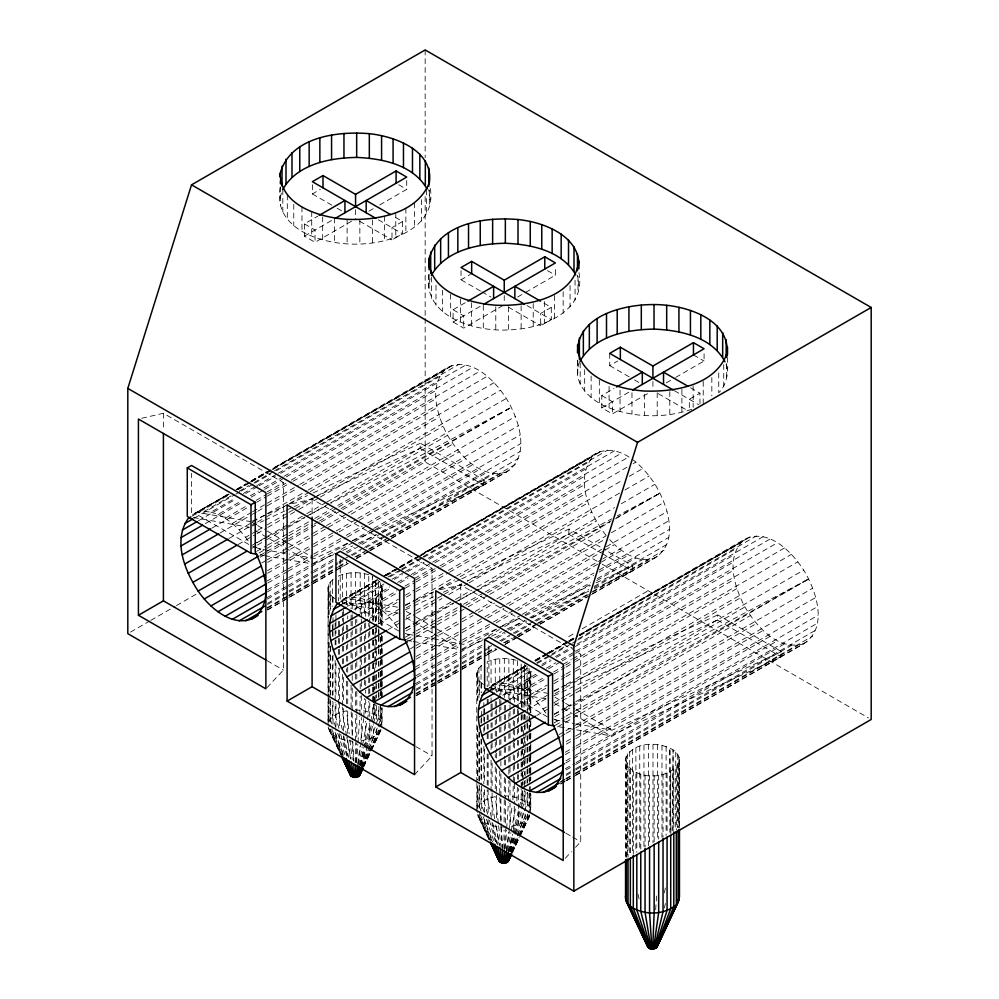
<?xml version="1.0" encoding="UTF-8"?>
<svg xmlns="http://www.w3.org/2000/svg" width="999" height="999" viewBox="0 0 999 999"><rect width="100%" height="100%" fill="white"/><g stroke="black" fill="none" stroke-linecap="round" stroke-linejoin="round"><path stroke-width="0.75" stroke-dasharray="5 3.75" d="M355.244 762.674L355.394 742.544M355.407 740.996L355.607 714.66M503.921 848.513L504.058 829.919M504.12 822.177L504.295 798.95M372.165 722.04L374.188 714.585L374.313 703.733M374.325 702.185L374.4 695.991M374.475 689.797L374.5 686.688M374.575 680.494L374.65 674.3M374.662 672.739L374.775 663.448M374.787 661.9L374.912 651.048M374.925 649.5L375.05 638.648M375.075 637.1L375.174 627.809M375.249 621.603L375.724 579.77L375.736 621.915M520.841 807.879L522.864 800.424L522.964 791.121M523.039 784.927L523.076 781.83M523.089 780.281L523.201 770.978M523.264 764.784L523.326 760.127M523.339 758.578L523.451 749.287M523.464 747.739L523.588 736.887M523.601 735.339L523.713 726.036M523.776 719.842L523.851 713.648M523.926 707.442L524.413 664.06L524.413 707.754M672.177 830.469L673.089 749.899C658.865 741.308 632.23 741.108 625.449 758.965L625.549 858.366M355.969 762.299L356.73 742.707M504.582 849.649L505.407 828.546M356.593 762.749L357.867 744.243M357.979 742.694L359.777 716.47M359.89 714.922L360.202 696.253M505.269 848.588L506.543 830.082M506.655 828.533L508.454 802.309M508.566 800.761L508.878 780.531M655.644 909.739L656.818 892.769M391.695 538.261L506.331 472.077C531.431 455.856 518.981 419.105 506.331 398.439C494.38 379.995 471.466 356.456 447.589 367.407L272.814 468.394M591.62 594.505L655.007 557.917C680.107 541.695 667.657 504.945 655.007 484.278C643.056 465.834 620.142 442.295 596.266 453.246L421.491 554.233M575.774 775.336L803.683 643.756C828.783 627.522 816.333 590.784 803.683 570.117C791.732 551.673 768.818 528.134 744.942 539.085L579.582 634.627M314.335 497.29L419.992 448.339L420.404 443.219L484.128 480.007L483.716 485.127L382.28 532.117M619.542 493.106L467.157 581.093L568.668 534.178L569.08 529.058L602.272 548.214M594.355 588.586L632.392 570.966L632.804 565.846L603.596 548.988M553.933 695.729L717.344 620.017L717.757 614.897L781.48 651.685L781.068 656.805L610.614 735.776L555.943 726.261M381.805 624.924L382.105 587.949L380.369 582.767L378.384 580.382M280.132 187.288C272.24 231.231 326.286 245.567 359.852 244.043C391.221 243.294 437.537 227.372 430.144 187.6M530.481 712.324L530.781 673.788L529.045 668.606L529.045 715.421M428.808 274.663C422.502 317.095 475.337 331.955 508.528 329.882C540.671 329.27 587.062 312.425 578.821 271.903M679.158 827.809L679.158 762.262C680.419 757.267 677.085 752.559 673.089 749.899L673.089 831.056M718.743 372.864L718.743 392.794C728.146 383.566 728.134 369.955 727.497 357.742M357.717 764.497L360.077 746.166M360.864 740.047L363.636 718.656M363.823 717.132L364.623 698.538M506.393 850.336L508.753 832.005M508.953 830.469L512.112 806.018M512.899 799.912L513.299 784.365M358.092 763.623L361.326 740.808L361.326 717.394M506.555 850.973L509.353 831.205M506.331 472.077C480.769 479.483 459.278 455.044 447.589 435.289C436.975 415.497 427.26 384.278 447.589 367.407M606.056 535.389C589.148 513.923 572.315 475.324 596.266 453.246M803.683 643.756C778.121 651.161 756.63 626.723 744.942 606.967C734.327 587.175 724.612 555.956 744.942 539.085M358.866 764.809L362.25 746.765M362.537 745.254L367.058 721.191M367.345 719.68L368.756 712.162L368.756 701.236M507.542 850.649L510.926 832.604M511.213 831.093L515.734 807.03M516.87 801.011L517.432 787.075M664.41 892.856L665.546 886.85M359.715 765.259L365.684 739.972L365.684 721.253M508.391 851.098L512.25 834.739M513.661 828.783L514.36 805.519M359.94 765.047L363.998 748.426M364.373 746.927L370.279 722.752M370.654 721.241L372.502 713.686L372.502 704.32M508.254 852.397L512.674 834.265M513.049 832.754L518.956 808.591M519.33 807.08L521.178 799.525L521.178 788.598M664.31 908.016L665.421 903.496M280.132 198.014L282.018 190.747M328.097 696.54L328.097 587.287L330.207 582.155L334.228 578.421M428.808 283.853L430.694 276.586M328.771 698.601L328.097 724.625L328.097 698.101M476.773 782.367L476.773 673.126L478.883 667.994L483.841 663.561M691.733 409.315C665.147 418.369 635.314 417.907 609.065 407.854C591.221 401.336 571.103 383.241 579.37 362.425M476.773 810.464L477.447 786.001M360.414 765.296L364.872 748.888M365.272 747.402L371.753 723.538M509.09 851.136L513.548 834.727M513.948 833.241L520.429 809.377M360.851 765.571L365.671 749.387M366.109 747.926L373.114 724.387M373.551 722.914L375.736 715.559L375.736 704.632M509.527 851.41L514.348 835.226M514.785 833.753L521.79 810.226M522.227 808.753L524.413 801.398L524.413 790.471M360.876 766.658L369.73 738.736L369.73 723.126M510.014 851.023L518.406 824.575L518.406 788.673M361.151 767.444L367.232 749.899M367.744 748.438L375.849 725.037M376.361 723.576L378.384 717.719L378.384 706.793M510.327 851.822L515.909 835.738M516.421 834.277L524.025 812.337M524.525 810.876L527.06 803.558L527.06 792.632M362.025 766.782L373.364 737.112L373.364 724.625M511.238 851.198L522.04 822.951L522.04 810.464M362.287 766.47L368.506 750.536M369.068 749.088L377.535 727.359M378.109 725.911L380.369 720.104L380.369 706.068M510.964 852.309L526.211 813.186M340.784 601.473C354.32 605.918 374.925 605.207 381.805 590.584M489.46 687.312C502.997 691.758 523.601 691.046 530.481 676.423M520.142 836.038L530.481 813.773L530.481 793.481M625.449 758.965C630.082 781.031 669.829 781.131 679.158 762.262M362.724 767.007L379.17 728.383M379.782 726.947L381.618 722.652L381.618 708.616M512.012 851.41L518.106 837.112M518.718 835.676L527.847 814.222M528.459 812.786L530.294 808.491L530.294 792.894M363.049 766.395L376.461 735.164L376.461 727.359M511.725 852.234L518.431 836.613M519.043 835.201L525.137 821.003L525.137 811.638M363.586 766.158L369.98 752.06M370.617 750.661L380.819 728.109M512.262 851.997L519.293 836.5M519.93 835.089L529.495 813.948M363.673 766.233L370.042 752.359M370.666 750.973L381.805 727.934L381.805 707.642M511.713 853.458L519.343 836.812M519.98 835.426L529.42 816.345M363.611 766.757L370.754 751.498M371.403 750.112L381.156 729.32M512.287 852.597L519.43 837.337M520.092 835.951L529.832 815.159M363.511 767.082L370.804 751.61M371.466 750.199L380.744 730.506L380.744 727.384M512.187 852.921L519.48 837.449M328.771 722.015C332.018 715.234 339.685 712.25 346.603 710.801L349.225 733.79M477.447 807.841C480.694 801.073 488.361 798.089 495.279 796.64L498.439 824.225M266.895 687.724L283.366 670.079L283.366 482.529L163.411 413.274L141.371 418.369M414.548 774.675L432.043 755.918L432.043 568.369L312.088 499.113L290.047 504.208M565.272 858.303L571.453 851.685M575.561 847.277L580.719 841.757L580.719 654.208L572.627 649.537M312.362 184.753L312.362 193.943L320.329 189.348M351.511 221.229L315.035 242.282L304.42 236.151L304.42 223.888L317.919 216.096M304.42 236.151L332.792 219.78M368.893 211.201L374.288 208.079M379.695 204.957L406.718 189.36L406.718 180.157M402.597 221.516L391.983 227.647L391.983 239.91L402.597 233.778L402.597 221.516L393.156 216.071M461.038 270.592L461.038 279.782L470.329 274.413M502.897 305.507L463.711 328.122L453.096 321.99L453.096 309.727L466.595 301.935M453.096 321.99L481.468 305.619M517.569 297.028L524.325 293.132M525.674 292.357L555.394 275.187L555.394 265.996M551.273 307.355L540.659 313.486L540.659 325.749L551.273 319.618L551.273 307.355L541.833 301.91M227.098 494.805L191.533 515.372L191.533 473.264M236.513 489.36L245.929 483.928M251.298 480.819L267.432 471.503M229.146 494.28L194.967 513.349L250.487 545.404M237.238 489.61L249.375 482.604M250.724 481.818L270.954 470.142M272.302 469.368L452.997 365.035L271.878 469.155M192.233 516.083L229.995 494.28M238.087 489.61L250.225 482.604M251.573 481.83L271.803 470.142M273.152 469.368L443.069 371.266L271.728 469.393M227.273 494.792L196.179 512.662L204.258 511.363L231.231 495.791M239.323 491.121L248.763 485.676M254.158 482.554L273.039 471.653M274.388 470.879L459.14 364.21M194.118 518.206L234.578 494.842M235.926 494.068L239.972 491.733M241.321 490.959L253.459 483.941M254.807 483.166L270.991 473.826M276.373 470.716L439.548 376.498M204.258 511.363L210.951 512.125L235.227 498.114M243.319 493.444L255.444 486.426M256.793 485.651L277.023 473.976M278.371 473.189L465.821 364.972M198.464 520.766L236.226 498.963M245.654 493.518L257.792 486.513M259.141 485.739L275.324 476.386M280.719 473.276L437.15 382.967M210.951 512.125L217.994 514.435L240.921 501.198M250.362 495.754L258.454 491.083M263.836 487.962L282.717 477.06M284.066 476.286L472.864 367.282M205.332 523.601L243.094 501.798M251.186 497.127L263.324 490.122M264.673 489.335L284.902 477.659M286.251 476.885L435.939 390.459M267.208 491.858L283.366 482.529M217.994 514.435L225.187 518.244L246.765 505.781M256.206 500.337L265.647 494.88M266.995 494.105L285.876 483.204M291.271 480.094L480.069 371.091M212.075 528.021L248.489 507.005M256.581 502.335L266.021 496.878M267.37 496.103L291.646 482.08M292.994 481.306L435.939 398.776M225.187 518.244L232.342 523.426L251.211 512.524M252.56 511.738L266.046 503.958M267.395 503.184L298.414 485.277M299.762 484.49L487.212 376.273M220.042 533.029L251.049 515.122M252.397 514.348L256.443 512.012M257.792 511.226L265.884 506.555M267.233 505.781L296.903 488.648M302.297 485.539L437.15 407.679M232.342 523.426L239.223 529.832L251.361 522.827M252.71 522.052L266.196 514.26M267.545 513.486L306.656 490.909M308.004 490.134L494.093 382.692M229.183 538.374L250.761 525.911M252.11 525.137L256.156 522.802M257.505 522.015L265.597 517.345M266.945 516.57L284.465 506.443M289.86 503.334L308.741 492.432M310.09 491.658L439.548 416.908M239.223 529.832L245.654 537.3L251.049 534.178M252.397 533.404L256.443 531.068M257.792 530.294L265.884 525.611M267.233 524.837L287.462 513.161M288.811 512.387L294.205 509.265M295.554 508.491L315.784 496.815M317.133 496.028L500.536 390.147M238.087 544.542L255.619 534.428M256.968 533.641L266.408 528.196M267.757 527.422L297.427 510.289M298.776 509.515L319.006 497.827M320.354 497.052L443.069 426.198M252.797 544.805L266.283 537.025M267.632 536.251L305.394 514.448M306.743 513.661L325.624 502.772M326.973 501.985L506.331 398.439M252.06 548.176L256.106 545.841M257.455 545.067L265.534 540.397M266.883 539.622L287.113 527.934M288.461 527.16L304.645 517.819M310.04 514.71L328.921 503.808M330.269 503.021L447.589 435.289M256.581 551.386L265.996 546.016M259.128 552.909L265.871 549.025M267.22 548.239L287.45 536.563M288.798 535.789L309.028 524.113M317.12 519.443L337.35 507.754M338.698 506.98L511.313 407.317L331.193 503.159M260.165 555.244L265.559 552.135M266.908 551.348L287.125 539.672M288.474 538.898L312.749 524.875M314.098 524.1L318.144 521.765M319.493 520.991L335.676 511.65M341.071 508.528L452.997 443.906M130.507 632.092L149.438 621.166M150.787 620.379L175.112 606.343M176.473 605.556L196.741 593.856M260.264 557.18L265.672 554.058M267.02 553.271L287.3 541.57M288.649 540.796L319.742 522.839M321.091 522.065L341.358 510.352M342.719 509.577L425.162 461.975L600.874 563.424M261.825 562.912L265.871 560.576M267.22 559.802L287.437 548.126M288.786 547.34L311.713 534.103M313.062 533.329L325.199 526.323M326.548 525.549L346.778 513.861M348.127 513.086L515.347 416.546M267.645 562.375L312.15 536.675M313.499 535.901L326.985 528.109M328.334 527.335L345.854 517.207M351.248 514.098L459.14 451.81M609.715 353.359L609.715 365.622L617.682 361.026M267.482 570.654L287.712 558.978M289.061 558.191L311.988 544.954M313.336 544.18L334.915 531.73M336.263 530.944L356.493 519.268M357.842 518.493L518.319 425.836M267.582 573.226L312.088 547.527M313.436 546.753L337.712 532.742M339.061 531.955L357.942 521.066M359.29 520.279L465.821 458.778M266.608 581.306L286.825 569.63M288.174 568.856L312.45 554.832M313.798 554.058L340.771 538.486M346.166 535.377L362.35 526.036M367.744 522.914L520.129 434.94M267.882 582.941L286.763 572.04M288.112 571.253L312.387 557.242M313.736 556.468L346.104 537.774M347.452 537L367.682 525.324M369.031 524.537L472.864 464.597M647.514 393.681L612.387 413.961L601.773 407.829L601.773 395.567L613.923 388.549M267.22 589.947L287.437 578.271M288.786 577.497L311.713 564.26M313.062 563.486L350.824 541.683M352.172 540.896L372.402 529.22M373.751 528.446L520.741 443.581M266.995 592.12L287.225 580.444M288.574 579.657L334.415 553.184M341.159 549.3L353.296 542.295M354.645 541.508L373.526 530.606M374.875 529.832L480.069 469.105M266.608 597.889L286.825 586.213M288.174 585.426L312.45 571.416M313.798 570.641L334.028 558.965M346.166 551.947L354.258 547.277M359.652 544.168L375.836 534.827M381.231 531.705L520.129 451.523M267.395 599.075L287.625 587.4M288.973 586.625L311.9 573.389M313.249 572.602L334.827 560.152M346.965 553.146L380.681 533.678M382.03 532.904L487.212 472.177M601.773 407.829L630.144 391.446M267.482 603.334L287.712 591.658M289.061 590.871L311.988 577.647M313.336 576.86L337.612 562.849M338.961 562.075L344.355 558.953M345.704 558.179L349.75 555.844M351.099 555.057L363.236 548.051M364.585 547.277L384.802 535.601M386.151 534.815L518.319 458.516M267.545 604.507L287.774 592.832M289.123 592.057L312.05 578.821M313.399 578.046L337.674 564.023M339.023 563.249L343.069 560.914M352.497 555.469L360.589 550.786M365.984 547.677L384.865 536.775M386.213 536.001L494.093 473.713M267.22 607.642L287.437 595.966M288.786 595.192L311.713 581.955M313.062 581.168L337.337 567.157M338.686 566.383L346.778 561.713M354.87 557.042L367.008 550.024M368.356 549.25L388.586 537.574M389.935 536.8L515.347 464.385M267.233 608.379L287.462 596.69M288.811 595.916L311.738 582.679M313.087 581.905L337.362 567.894M338.711 567.107L346.803 562.437M356.243 556.992L364.335 552.322M369.73 549.2L385.901 539.86M391.296 536.75L500.536 473.688M267.22 609.877L287.45 598.189M288.798 597.414L311.725 584.178M313.074 583.404L337.35 569.393M338.698 568.606L348.139 563.161M356.231 558.491L368.369 551.485M369.717 550.699L389.947 539.023M391.296 538.249L511.313 468.956M267.632 609.889L312.138 584.19M313.486 583.416L348.551 563.174M356.643 558.503L368.768 551.498M370.117 550.711L390.347 539.035M666.246 382.867L674.35 378.196M675.699 377.41L704.07 361.026L704.07 351.835M699.962 403.921L699.962 393.194L689.335 399.325L689.335 410.052M377.123 579.857L344.855 598.501C367.345 592.894 386.888 611.975 398.476 629.058M385.189 575.199L394.605 569.767M399.975 566.658L416.108 557.33M341.533 600.436L345.542 598.126L399.662 607.554M376.473 580.894L343.644 599.175L400.487 632.005M385.914 575.449L398.052 568.431M399.4 567.657L415.584 558.316M420.979 555.207L601.673 450.874L420.554 554.994M340.909 601.922L377.322 580.894M386.763 575.449L398.901 568.443M400.249 567.669L419.13 556.768M420.479 555.981L591.745 457.105L420.404 555.232M352.934 597.202L379.907 581.63M387.999 576.96L400.137 569.954M401.486 569.18L421.715 557.492M423.064 556.718L607.817 450.049M342.794 604.045L380.557 582.242M389.997 576.785L400.786 570.566M402.135 569.78L422.365 558.104M423.713 557.33L588.224 462.337M359.628 597.964L383.903 583.94M391.995 579.27L404.12 572.265M405.469 571.49L421.653 562.15M428.396 558.254L614.497 450.811M348.489 605.831L384.902 584.802M394.33 579.358L402.422 574.687M407.817 571.565L424.001 562.225M429.395 559.115L585.826 468.806M366.67 600.274L389.598 587.037M397.689 582.367L409.815 575.362M411.163 574.587L431.393 562.899M432.742 562.125L621.54 453.121M354.008 609.427L390.422 588.411M399.862 582.966L407.954 578.284M413.349 575.174L429.533 565.834M434.927 562.712L584.615 476.298M414.548 578.471L432.043 568.369M373.863 604.083L396.79 590.846M404.882 586.176L414.323 580.719M415.671 579.944L438.598 566.708M439.947 565.921L628.746 456.93M360.751 613.861L398.514 592.057M405.257 588.161L414.697 582.717M416.046 581.942L440.322 567.919M441.67 567.145L584.615 484.615M381.019 609.265L398.539 599.138M405.282 595.242L414.722 589.797M416.071 589.023L443.044 573.451M448.439 570.329L627.797 466.783M633.191 463.673L635.888 462.112M370.067 618.094L398.376 601.735M406.468 597.065L414.56 592.395M415.909 591.62L448.276 572.939M449.625 572.152L585.826 493.518M387.899 615.671L398.688 609.44M405.432 605.556L414.872 600.099M416.221 599.325L455.332 576.748M456.68 575.961L622.552 480.207M629.295 476.311L642.769 468.519M377.859 624.2L398.089 612.524M406.181 607.854L414.273 603.184M415.621 602.409L433.141 592.282M438.536 589.173L454.72 579.832M460.114 576.71L588.224 502.747M394.33 623.139L398.376 620.804M406.468 616.121L414.56 611.45M415.909 610.676L436.138 599M437.487 598.214L442.882 595.104M444.23 594.33L461.763 584.203M624.937 489.997L649.213 475.986M388.112 629.607L398.901 623.376M405.644 619.48L415.084 614.035M416.433 613.261L442.058 598.463M448.801 594.567L467.682 583.666M469.031 582.892L591.745 512.037M405.519 628.309L414.96 622.864M416.308 622.077L454.07 600.287M455.419 599.5L471.603 590.159M476.998 587.05L614.547 507.629M621.291 503.733L655.007 484.278M406.131 630.906L414.21 626.236M415.559 625.461L435.789 613.773M437.137 612.999L453.321 603.658M458.716 600.536L596.266 521.128M405.257 637.225L414.672 631.843M406.468 639.535L414.548 634.865M415.896 634.078L436.126 622.402M437.475 621.628L457.704 609.939M465.796 605.269L481.98 595.928M487.375 592.819L610.089 521.965M615.484 518.856L659.989 493.156L617.37 515.834M408.841 641.083L414.235 637.961M415.584 637.187L435.801 625.511M437.15 624.737L466.82 607.604M468.169 606.83L488.399 595.142M489.747 594.368L601.673 529.745M410.502 648.751L414.548 646.415M415.896 645.641L436.113 633.965M437.462 633.179L460.389 619.942M461.738 619.168L473.876 612.162M475.224 611.376L491.408 602.035M496.803 598.925L606.031 535.864M611.425 532.742L664.023 502.385M416.321 648.201L460.826 622.514M462.175 621.74L472.964 615.509M478.359 612.387L494.53 603.046M499.925 599.937L603.771 539.984M416.158 656.493L460.664 630.794M462.013 630.019L483.591 617.557M484.94 616.783L505.169 605.107M506.518 604.32L604.957 547.489M606.306 546.715L666.995 511.675M416.258 659.065L460.764 633.366M462.112 632.592L482.342 620.916M487.737 617.794L503.921 608.453M509.315 605.344L603.708 550.836M605.057 550.062L614.497 544.617C625.124 554.258 640.297 563.448 655.007 557.917M415.284 667.145L435.502 655.469M436.85 654.695L461.126 640.671M462.475 639.897L492.145 622.764M493.494 621.99L513.723 610.314M515.072 609.527L601.373 559.702M602.722 558.928L668.806 520.779M415.209 669.555L435.439 657.879M436.788 657.092L461.063 643.081M462.412 642.307L490.734 625.948M496.128 622.839L512.312 613.498M517.707 610.377L599.962 562.887M601.311 562.112L621.54 550.437M415.896 675.786L436.113 664.11M437.462 663.336L460.389 650.099M461.738 649.313L500.849 626.735M502.197 625.961L521.078 615.059M522.427 614.285L593.893 573.014M599.288 569.905L669.417 529.42M417.02 677.172L435.901 666.271M437.25 665.496L483.091 639.023M488.486 635.913L499.275 629.682M504.67 626.573L519.505 618.006M524.9 614.885L593.681 575.187M599.075 572.065L628.746 554.944M415.284 683.728L435.502 672.052M436.85 671.266L461.126 657.255M462.475 656.48L482.704 644.792M494.842 637.787L506.98 630.781M508.329 630.007L524.512 620.666M529.907 617.544L590.584 582.517M597.327 578.621L668.806 537.35M416.071 684.914L436.301 673.239M437.649 672.464L460.576 659.228M461.925 658.441L483.504 645.991M496.99 638.199L505.082 633.528M510.477 630.419L526.66 621.078M532.055 617.956L590.034 584.477M596.778 580.594L635.888 558.004M416.158 689.173L460.664 663.473M462.013 662.699L486.288 648.688M487.637 647.901L491.683 645.566M499.775 640.896L511.913 633.89M513.261 633.116L533.478 621.44M534.827 620.654L588.773 589.51M594.168 586.401L666.995 544.355M416.221 690.346L460.726 664.66M462.075 663.873L491.745 646.753M501.173 641.296L509.265 636.625M514.66 633.516L530.844 624.175M536.238 621.053L588.836 590.696M594.23 587.574L642.769 559.552M415.896 693.481L436.113 681.805M437.462 681.031L460.389 667.794M461.738 667.007L486.014 652.996M487.362 652.222L494.105 648.326M503.546 642.869L511.638 638.199M517.032 635.089L535.914 624.188M537.262 623.413L591.196 592.27M592.544 591.495L664.023 550.224M415.909 694.218L436.138 682.529M437.487 681.755L460.414 668.518M461.763 667.744L486.038 653.721M487.387 652.946L495.479 648.276M504.92 642.832L515.709 636.6M517.057 635.814L537.275 624.138M538.623 623.364L591.221 592.994M592.569 592.22L649.213 559.515M415.896 695.716L436.126 684.028M437.475 683.254L460.402 670.017M461.75 669.243L486.026 655.219M487.375 654.445L496.815 649M504.907 644.33L517.045 637.312M518.394 636.538L534.577 627.197M539.972 624.088L587.162 596.828M592.557 593.718L659.989 554.795M416.308 695.729L460.814 670.029M462.162 669.255L497.227 649.013M505.319 644.343L517.445 637.337M518.793 636.55L534.977 627.21M540.372 624.1L590.272 595.292M568.743 636.588L575.474 632.704M582.205 628.821L648.176 590.734M525.799 665.696L488.886 687.037L488.886 644.942M535.214 660.264L545.966 654.045M547.315 653.271L567.482 641.62M568.818 640.846L574.2 637.737M525.149 666.733L492.32 685.014L549.163 717.844M535.939 660.501L544.03 655.831M549.425 652.722L568.306 641.82M569.655 641.033L577.747 636.363M579.095 635.589L750.349 536.713L580.044 634.615M489.585 687.762L525.998 666.733M535.439 661.288L547.577 654.283M548.926 653.496L567.807 642.607M569.155 641.82L574.55 638.711M579.944 635.589L740.421 542.944L579.445 635.152M525.973 665.696L493.531 684.34L501.61 683.041L528.583 667.469M536.675 662.799L566.346 645.666M578.483 638.661L756.493 535.889M491.471 689.884L529.233 668.081M537.325 663.411L549.462 656.405M550.811 655.619L571.041 643.943M572.39 643.169L576.423 640.834M577.772 640.047L736.9 548.176M501.61 683.041L508.304 683.803L532.579 669.78M542.02 664.335L550.099 659.665M555.494 656.543L571.678 647.202M577.072 644.093L763.174 536.65M497.165 691.67L533.578 670.641M541.658 665.971L551.098 660.526M556.493 657.404L574.025 647.29M575.374 646.503L734.502 554.632M508.304 683.803L515.347 686.113L538.274 672.876M546.366 668.206L555.806 662.749M561.188 659.64L574.675 651.86M576.023 651.073L770.217 538.961M502.684 695.267L539.098 674.25M548.538 668.793L560.676 661.788M562.025 661.013L574.163 654.008M575.511 653.221L733.291 562.137M563.224 664.298L571.291 659.64M572.639 658.865L580.719 654.208M515.347 686.113L522.539 689.909L545.466 676.673M553.558 672.002L564.348 665.784M565.696 664.997L777.422 542.769M509.428 699.7L547.19 677.896M553.933 674L564.722 667.769M566.071 666.995L574.163 662.325M575.511 661.55L733.291 570.454M522.539 689.909L529.695 695.092L547.215 684.977M553.958 681.081L564.747 674.849M566.096 674.075L574.188 669.405M575.536 668.631L784.565 547.952M518.743 703.933L547.052 687.574M553.796 683.691L564.585 677.459M565.933 676.673L574.025 672.002M575.374 671.228L734.502 579.358M529.695 695.092L536.575 701.51L547.365 695.279M554.108 691.395L564.897 685.164M566.246 684.377L574.338 679.707M575.686 678.933L791.458 554.358M526.535 710.039L546.765 698.363M554.857 693.693L564.298 688.249M565.646 687.462L736.9 588.586M536.575 701.51L543.006 708.965L547.052 706.63M553.796 702.747L564.585 696.515M565.933 695.741L574.025 691.058M575.374 690.284L797.889 561.825M536.788 715.446L547.577 709.215M554.32 705.319L574.55 693.643M575.899 692.869L740.421 597.877M554.195 714.148L564.984 707.916M566.333 707.142L574.425 702.472M575.774 701.685L803.683 570.117M554.807 716.745L564.235 711.288M565.584 710.514L744.942 606.967M553.933 723.064L564.71 716.92M555.144 725.374L564.572 719.917M565.921 719.143L574.013 714.472M575.362 713.686L808.666 578.995L573.551 704.095M557.517 726.922L564.26 723.026M565.609 722.252L750.349 615.584M559.178 734.59L564.572 731.48M565.921 730.694L574 726.023M575.349 725.249L812.699 588.224M560.951 736.375L564.997 734.04M566.346 733.266L574.437 728.596M575.786 727.821L756.493 623.488M566.183 741.545L574.275 736.875M575.624 736.101L815.671 597.514M566.283 744.118L574.375 739.447M575.724 738.673L763.174 630.444M565.309 752.21L574.75 746.753M576.098 745.978L817.482 606.618M565.234 754.607L574.675 749.163M576.023 748.388L770.217 636.263M565.921 760.851L574.013 756.181M575.349 755.394L818.094 615.259M565.696 763.011L777.422 640.784M565.309 768.78L574.75 763.336M576.098 762.562L817.482 623.189M566.096 769.979L574.188 765.309M575.536 764.522L784.565 643.843M566.183 774.225L574.275 769.555M575.624 768.78L815.671 630.194M566.246 775.411L574.338 770.741M575.686 769.954L791.458 645.391M560.526 781.655L564.572 779.32M565.921 778.546L574 773.875M575.349 773.089L812.699 636.063M560.539 782.379L564.585 780.044M565.933 779.27L574.025 774.6M575.374 773.825L797.889 645.354M560.526 783.878L564.572 781.543M565.921 780.768L574.013 776.098M575.362 775.324L808.666 640.621M560.938 783.903L564.984 781.555M566.333 780.781L574.425 776.111M236.726 489.36L246.191 483.916M251.598 480.806L270.517 469.93M384.053 575.973L394.867 569.755M400.274 566.645L419.193 555.769M535.439 660.252L546.241 654.045M547.602 653.259L567.869 641.608M569.23 640.834L574.637 637.724M196.179 512.662L228.559 494.118M236.089 489.822L246.091 484.078M250.974 481.293L270.379 470.167M384.765 575.661L398.813 567.594M399.65 567.132L419.056 556.006M493.531 684.34L525.911 665.796M534.802 660.714L546.977 653.746M547.489 653.433L568.618 641.346M569.08 641.071L574.475 637.986M267.357 545.242L287.687 533.753M289.036 532.979L309.365 521.49M314.797 518.431L332.417 508.466M337.837 505.394L511.313 407.317M416.034 631.081L436.363 619.592M437.712 618.818L458.042 607.33M463.474 604.258L483.803 592.769M485.152 592.007L611.201 520.741M616.62 517.682L659.989 493.156M566.058 716.158L574.2 711.55M575.549 710.789L808.666 578.995M194.967 513.349L196.865 512.287L250.986 521.715M343.644 599.175L345.542 598.126M492.32 685.014L494.218 683.965L548.339 693.393M256.955 542.657L284.453 528.034M285.826 527.297L305.07 517.057M306.443 516.321L325.699 506.081M405.631 628.496L433.129 613.873M434.503 613.136L453.746 602.897M455.119 602.16L475.749 591.183M477.122 590.459L611.863 518.768M554.308 714.335L572.177 704.819M252.397 521.053L266.521 514.522M267.932 513.861L287.7 504.707M289.111 504.058L307.455 495.554M313.112 492.932L420.404 443.219M252.36 526.011L263.624 520.791M265.035 520.129L284.752 511.001M286.164 510.339L312.924 497.939M347.177 543.456L314.71 558.503L289.148 554.045M352.822 540.834L375.412 530.369M376.823 529.72L484.128 480.007M313.261 564.098L334.39 554.308M342.844 550.399L352.697 545.829M358.329 543.219L376.648 534.727M405.307 604.932L433.541 591.858M439.198 589.235L460.377 579.42M461.788 578.771L569.08 529.058M405.257 609.889L412.3 606.63M413.711 605.968L433.429 596.84M443.294 592.27L461.6 583.778M519.855 618.169L463.386 644.343L406.331 633.94M525.499 615.559L590.446 585.464M596.091 582.854L632.804 565.846M461.938 649.937L483.066 640.147M491.52 636.238L501.373 631.668M507.005 629.058L525.324 620.566M530.956 617.956L588.711 591.196M553.983 690.771L717.757 614.897M575.973 723.888L612.062 730.182L781.48 651.685M368.756 574.812C358.966 571.715 348.039 571.94 338.536 575.936L338.536 600.899M516.046 660.277C506.655 657.542 496.266 657.991 487.212 661.763L487.212 686.738M440.197 589.71L460.764 584.952L571.278 648.751M361.326 740.808L369.73 738.736L376.461 735.164L378.946 732.941L378.946 728.259M488.811 839.172L477.734 815.708C483.341 824.987 495.442 827.147 505.469 827.035L505.469 800.499M328.196 727.272C331.119 737.262 343.007 740.371 352.21 741.146L353.584 762.274M193.356 517.532L249.538 527.31M254.733 547.14L260.577 549.075L287.637 553.783M260.115 554.845L263.149 555.369M264.66 555.644L284.403 559.078M285.926 559.34L310.214 563.573M342.033 603.371L398.214 613.149M407.267 640.421L411.825 641.208M413.336 641.47L433.079 644.917M434.602 645.179L458.891 649.412M489.185 688.935L546.89 698.988M555.007 719.779L574.475 723.626M251.448 545.591L260.577 549.075M405.344 633.416L409.253 634.914M554.02 719.255L557.929 720.754M381.618 722.652C377.26 712.936 365.284 710.376 355.644 710.014L355.644 691.283M530.294 808.491C525.936 798.775 513.961 796.215 504.32 795.853L504.32 775.561M398.751 184.753L406.718 189.36M547.427 270.592L555.394 275.187M693.456 354.895L704.07 361.026M690.509 387.737L699.962 393.194M378.321 219.768L402.597 233.778M526.997 305.607L551.273 319.618M674.325 390.659L698.601 404.682M312.362 193.943L331.918 205.232M337.125 208.242L342.345 211.251M359.615 221.229L391.983 239.91M461.038 279.782L480.594 291.071M481.893 291.82L491.021 297.09M508.291 307.055L540.659 325.749M609.715 365.622L629.27 376.91M634.477 379.92L640.996 383.678M658.316 393.681L687.986 410.814M304.42 223.888L315.035 230.02L315.035 242.282M453.096 309.727L463.711 315.859L463.711 328.122M601.773 395.567L612.387 401.698L612.387 413.961M419.992 448.339L483.716 485.127M568.668 534.178L600.524 552.572M601.86 553.334L632.392 570.966M717.344 620.017L781.068 656.805M602.222 564.198L868.493 717.931M252.31 522.477L256.293 524.775M257.617 525.549L265.584 530.144M266.92 530.906L286.825 542.407M288.149 543.169L312.05 556.967M406.293 611.388L414.26 615.983M415.596 616.745L435.502 628.246M436.825 629.008L460.726 642.807M554.969 697.215L564.273 702.584M565.596 703.346L574.887 708.716M576.211 709.477L612.062 730.182M254.845 530.382L309.278 561.8M406.181 617.744L411.488 620.816M412.812 621.578L432.729 633.079M434.053 633.841L457.954 647.639M554.857 703.583L561.488 707.417M562.824 708.191L572.115 713.548M573.438 714.322L610.614 735.776M267.183 660.751L283.366 670.079M415.859 746.578L432.043 755.918M565.884 833.203L571.278 836.313M572.627 837.087L580.719 841.757M476.773 673.126C476.298 678.408 480.357 682.692 484.627 685.152M328.097 587.287C327.622 592.569 331.68 596.853 335.951 599.313M609.727 539.635L614.497 544.617M543.006 708.965L547.152 714.897M245.654 537.3L248.139 540.846M329.058 729.869L340.784 754.707M477.522 814.51L489.285 839.759M328.846 728.683L340.609 753.92M489.11 839.235L479.358 818.193L479.358 813.511M341.084 754.794L330.681 732.354L330.681 729.233M478.683 814.734L490.147 840.384M330.007 728.908L341.471 754.545M490.184 839.884L481.68 820.466L481.68 815.783M341.508 754.045L333.004 734.64L333.004 729.957M480.382 814.884L490.959 840.196M331.705 729.045L342.869 755.768M491.97 841.033L484.627 822.489L484.627 817.819M343.294 755.194L335.951 736.663L335.951 731.98M481.043 811.026L478.883 805.331L478.883 785.039M483.204 816.72L492.944 842.357M331.83 723.763L330.207 719.492L330.207 699.213M335.077 732.317L343.731 755.094M484.003 811.85L481.031 802.996L481.031 787.387M486.463 819.217L493.881 841.345M335.814 727.484L332.355 717.157L332.355 701.548M337.787 733.378L345.691 756.98M487.637 814.235L483.841 800.898L483.841 789.972M489.323 820.154L495.654 842.382M338.961 728.396L335.164 715.059L335.164 702.572M340.647 734.327L346.978 756.543M496.715 843.493L492.095 825.536L492.095 822.414M347.652 756.168L343.419 739.71L343.419 736.588M637.999 894.068L639.397 900.136M491.421 817.344L487.212 799.113L487.212 789.747M492.819 823.426L497.727 844.692M342.395 729.982L338.536 713.274L338.536 668.006M343.793 736.063L348.701 757.329M726.148 364.223L727.497 371.528M578.821 285.702L577.472 275.324M430.144 199.862L428.796 189.485M494.73 818.83L491.071 797.677L491.071 792.994M495.779 824.874L499.45 846.028M346.578 736.013L342.395 711.837L342.395 707.155M346.84 737.524L350.512 758.678M496.378 826.473L499.425 844.792M347.702 740.634L350.749 758.953M498.613 825.748L501.061 847.214M349.937 739.922L352.21 759.839M500.886 826.972L502.26 848.114M499.825 797.564L501.311 825.386M501.398 826.922L502.559 848.563M351.149 711.725L352.635 739.547M352.722 741.083L353.796 761.176M670.891 833.453L669.854 748.026L669.854 832.304M521.728 707.23L521.191 663.736L521.178 707.442M521.815 714.997L521.89 721.203M521.965 727.422L522.027 732.08M522.102 738.298L522.215 747.614M522.24 749.163L522.315 755.381M522.39 761.588L522.44 766.245M522.527 772.464L522.614 780.231M522.639 781.78L522.677 784.889M522.752 791.108L522.864 800.424M373.052 621.39L372.502 576.348L372.502 620.042M373.139 629.158L373.251 638.473M373.276 640.034L373.351 646.241M373.426 652.459L373.539 661.775M373.564 663.324L373.688 674.2M373.713 675.749L373.763 680.419M373.851 686.625L373.938 694.392M373.963 695.941L374.038 702.16M374.051 703.708L374.188 714.585M726.685 363.549L726.685 378.871M723.738 364.573L723.738 386.026M711.837 377.51L711.837 395.904M703.221 381.393L703.221 404.383M693.144 385.889L693.144 407.342M681.892 389.335L681.892 412.325M679.457 759.627L679.457 826.735M678.97 756.992L678.97 827.222M678.096 764.834L678.096 827.272M677.722 754.445L677.722 827.796M676.298 767.269L676.298 829.707M675.736 752.06L675.736 828.533M673.813 769.505L673.813 830.369M670.716 771.453L670.716 832.317M669.805 391.645L669.805 414.635M667.082 773.064L667.082 833.94M666.108 746.49L666.108 835.451M663.036 774.312L663.036 836.737M661.975 745.354L661.975 837.437M658.678 775.137L658.678 839.123M657.554 744.63L657.554 839.834M657.205 392.732L657.205 415.721M654.145 775.536L654.145 842.644M652.921 381.368L652.921 389.036M652.996 744.355L652.996 842.669M649.562 775.474L649.562 844.143M648.426 744.517L648.426 845.966M645.054 774.974L645.054 846.765M644.467 394.106L644.467 415.559M643.955 745.129L643.955 846.578M640.771 774.038L640.771 850.511M639.747 746.166L639.747 850.736M636.813 772.702L636.813 852.297M635.888 747.602L635.888 852.172M633.304 770.991L633.304 853.708M632.517 749.4L632.517 853.958M631.967 392.707L631.967 414.173M630.357 768.968L630.357 856.368M629.707 751.485L629.707 856.056M628.034 766.683L628.034 857.204M627.559 753.833L627.559 858.391M626.41 764.21L626.41 857.854M626.123 756.343L626.123 857.791M620.042 390.109L620.042 411.576M609.065 386.388L609.065 407.854M599.325 380.119L599.325 403.109M591.121 376.024L591.121 397.49M584.665 369.692L584.665 391.146M580.169 362.812L580.169 384.265M578.009 276.174L578.009 293.032M577.759 360.189L577.759 377.048M577.484 360.502L577.484 369.692M575.062 280.257L575.062 300.187M570.067 285.489L570.067 306.955M563.161 291.671L563.161 313.137M554.545 295.554L554.545 318.544M544.467 301.586L544.467 323.039M533.216 303.496L533.216 326.498M530.781 673.788L530.781 712.799M530.781 720.604L530.781 731.53M530.781 733.091L530.781 742.457M530.781 744.018L530.781 761.188M530.781 767.432L530.781 775.236M530.781 776.797L530.781 779.919M530.781 793.955L530.781 811.126M530.481 721.69L530.481 727.934M530.481 734.178L530.481 743.543M530.481 745.104L530.481 754.457M530.481 756.018L530.481 762.262M530.481 768.506L530.481 780.993M530.294 671.153L530.294 711.738M530.294 721.091L530.294 727.334M530.294 733.578L530.294 739.822M530.294 746.066L530.294 755.431M530.294 756.992L530.294 761.675M530.294 767.919L530.294 775.724M530.294 777.284L530.294 780.406M530.294 786.65L530.294 791.333M529.42 679.008L529.42 714.897M529.42 716.458L529.42 732.067M529.42 733.628L529.42 739.872M529.42 746.116L529.42 755.481M529.42 757.042L529.42 766.408M529.42 767.969L529.42 775.761M529.42 777.322L529.42 785.127M529.42 786.688L529.42 791.37M529.42 792.931L529.42 808.541M529.045 716.982L529.045 732.592M529.045 734.153L529.045 740.396M529.045 746.64L529.045 754.445M529.045 756.006L529.045 762.249M529.045 768.493L529.045 776.298M529.045 777.859L529.045 780.981M529.045 793.468L529.045 805.943M527.622 681.443L527.622 714.21M527.622 723.576L527.622 729.819M527.622 736.063L527.622 745.429M527.622 746.99L527.622 756.355M527.622 757.916L527.622 767.282M527.622 768.843L527.622 773.513M527.622 779.757L527.622 782.879M527.622 792.244L527.622 807.854M527.622 814.098L527.622 818.78L525.137 821.003L518.406 824.575L510.002 826.648L510.002 803.233M527.06 666.221L527.06 709.914M527.06 716.158L527.06 720.841M527.06 722.402L527.06 733.328M527.06 734.889L527.06 741.133M527.06 747.377L527.06 756.743M527.06 758.303L527.06 767.669M527.06 769.23L527.06 777.022M527.06 778.583L527.06 783.266M525.137 683.666L525.137 708.628M525.137 714.872L525.137 722.677M525.137 724.238L525.137 746.091M525.137 747.652L525.137 757.017M525.137 758.578L525.137 764.822M525.137 771.066L525.137 778.87M525.137 780.431L525.137 783.541M525.137 791.345L525.137 810.077M524.413 713.998L524.413 723.363M524.413 724.924L524.413 731.168M524.413 737.412L524.413 743.656M524.413 749.899L524.413 759.265M524.413 760.826L524.413 765.496M524.413 771.74L524.413 774.862M524.413 781.106L524.413 788.91M522.04 685.614L522.04 707.467M522.04 713.698L522.04 719.942M522.04 726.186L522.04 732.429M522.04 738.673L522.04 748.039M522.04 749.6L522.04 755.843M522.04 762.087L522.04 769.892M522.04 771.453L522.04 776.136M522.04 782.379L522.04 788.623M522.04 790.184L522.04 808.903M521.128 305.806L521.128 328.796M521.178 715.247L521.178 724.612M521.178 726.173L521.178 732.417M521.178 738.661L521.178 744.904M521.178 751.148L521.178 760.514M521.178 762.075L521.178 771.428M521.178 772.989L521.178 776.111M521.178 782.354L521.178 787.037M518.406 687.225L518.406 709.078M518.406 710.639L518.406 715.321M518.406 716.882L518.406 726.248M518.406 727.809L518.406 734.053M518.406 740.296L518.406 749.662M518.406 751.223L518.406 757.467M518.406 763.711L518.406 773.064M518.406 774.625L518.406 779.307M517.432 660.651L517.432 707.479M517.432 709.04L517.432 716.845M517.432 718.406L517.432 727.771M517.432 729.332L517.432 738.686M517.432 740.247L517.432 746.49M517.432 752.734L517.432 762.1M517.432 763.661L517.432 773.026M517.432 774.587L517.432 779.27M514.36 688.473L514.36 702.522M514.36 708.766L514.36 715.009M514.36 721.241L514.36 741.533M514.36 743.094L514.36 749.337M514.36 755.581L514.36 771.191M514.36 777.434L514.36 782.117M514.36 783.678L514.36 803.97M513.299 659.515L513.299 703.209M513.299 709.452L513.299 714.135M513.299 720.379L513.299 740.671M513.299 742.232L513.299 748.476M513.299 754.72L513.299 764.085M513.299 765.646L513.299 775.012M513.299 776.573L513.299 782.804M510.002 689.298L510.002 703.346M510.002 704.907L510.002 709.59M510.002 711.151L510.002 717.394M510.002 723.638L510.002 731.443M510.002 733.004L510.002 743.93M510.002 745.491L510.002 754.844M510.002 756.405L510.002 765.771M510.002 767.332L510.002 773.576M510.002 781.38L510.002 801.673M508.878 658.791L508.878 699.375M508.878 713.423L508.878 721.216M508.878 722.776L508.878 732.142M508.878 733.703L508.878 739.947M508.878 746.191L508.878 755.556M508.878 757.117L508.878 768.044M508.878 769.605L508.878 774.287M508.528 306.893L508.528 329.882M505.469 689.697L505.469 697.502M505.469 705.294L505.469 713.099M505.469 714.66L505.469 722.464M505.469 724.025L505.469 730.269M505.469 736.513L505.469 745.878M505.469 747.439L505.469 753.683M505.469 759.927L505.469 766.171M505.469 778.658L505.469 798.938M504.245 295.529L504.245 303.197M504.32 658.516L504.32 697.527M504.32 705.331L504.32 713.136M504.32 714.697L504.32 724.063M504.32 725.624L504.32 734.989M504.32 736.55L504.32 745.916M504.32 747.477L504.32 758.403M504.32 759.964L504.32 766.196M500.886 689.635L500.886 699M500.886 700.561L500.886 705.244M500.886 706.805L500.886 709.927M500.886 716.171L500.886 725.536M500.886 727.097L500.886 733.341M500.886 739.585L500.886 744.255M500.886 750.499L500.886 759.864M500.886 761.425L500.886 766.108M500.886 773.913L500.886 797.327M500.886 798.888L500.886 825.424M499.75 658.678L499.75 697.702M499.75 699.263L499.75 705.506M499.75 707.067L499.75 714.872M499.75 716.433L499.75 725.786M499.75 727.347L499.75 733.591M499.75 739.834L499.75 749.2M499.75 750.761L499.75 757.005M499.75 771.053L499.75 796.028M496.378 689.135L496.378 692.257M496.378 701.623L496.378 707.866M496.378 709.427L496.378 717.232M496.378 718.793L496.378 725.024M496.378 731.268L496.378 751.56M496.378 753.121L496.378 759.365M496.378 768.731L496.378 793.706M496.378 795.266L496.378 818.668M495.791 306.73L495.791 329.732M495.279 659.29L495.279 692.07M495.279 701.435L495.279 709.24M495.279 710.801L495.279 713.923M495.279 720.167L495.279 724.837M495.279 731.081L495.279 740.446M495.279 742.007L495.279 752.934M495.279 754.495L495.279 757.617M495.279 766.982L495.279 788.835M492.095 688.199L492.095 691.32M492.095 703.808L492.095 710.052M492.095 711.613L492.095 716.295M492.095 722.539L492.095 727.222M492.095 733.453L492.095 741.258M492.095 742.819L492.095 750.624M492.095 763.111L492.095 791.208M492.095 792.769L492.095 816.171M491.071 660.327L491.071 689.984M491.071 697.789L491.071 702.472M491.071 704.033L491.071 711.837M491.071 713.398L491.071 716.52M491.071 722.764L491.071 727.447M491.071 733.691L491.071 743.044M491.071 744.605L491.071 750.848M491.071 760.214L491.071 791.433M488.136 699.35L488.136 705.594M488.136 714.947L488.136 722.752M488.136 724.312L488.136 732.117M488.136 733.678L488.136 741.483M488.136 753.97L488.136 788.311M488.136 789.872L488.136 817.956M488.136 819.517L488.136 824.2M487.212 699.225L487.212 705.469M487.212 714.834L487.212 722.639M487.212 724.2L487.212 732.005M487.212 733.566L487.212 741.358M487.212 753.845L487.212 788.186M484.627 708.566L484.627 724.175M484.627 725.736L484.627 730.419M484.627 749.138L484.627 783.478M484.627 789.722L484.627 816.258M483.841 702.572L483.841 707.255M483.841 708.815L483.841 715.059M483.841 716.62L483.841 721.303M483.841 727.547L483.841 732.23M483.841 746.278L483.841 783.728M483.291 305.332L483.291 328.334M481.68 683.129L481.68 692.494M481.68 711.226L481.68 715.908M481.68 717.469L481.68 723.713M481.68 739.31L481.68 784.577M481.68 786.138L481.68 814.222M481.031 665.659L481.031 692.182M481.031 718.718L481.031 723.401M481.031 739.01L481.031 781.143M479.358 680.843L479.358 698.014M479.358 732.354L479.358 783.853M479.358 785.414L479.358 811.95M478.883 667.994L478.883 697.639M478.883 731.98L478.883 783.478M477.734 678.371L477.734 700.224M477.734 726.748L477.734 779.819M477.734 786.063L477.734 812.587M477.447 670.504L477.447 700.162M477.447 726.685L477.447 779.757M476.873 783.453L476.873 811.55M471.366 302.747L471.366 325.736M460.764 584.952L460.764 601.997M460.389 299.026L460.389 322.015M450.649 294.28L450.649 317.27M442.445 290.197L442.445 311.651M435.989 285.377L435.989 305.307M431.493 276.973L431.493 298.426M429.333 190.334L429.333 207.193M429.083 274.35L429.083 291.209M426.386 189.822L426.386 214.348M425.162 49.95L425.162 157.642M425.162 196.653L425.162 316.833M425.162 318.394L425.162 461.975M421.391 199.65L421.391 221.116M414.485 202.772L414.485 227.297M405.869 208.179L405.869 232.705M395.791 212.675L395.791 237.2M384.54 216.134L384.54 240.659M382.105 587.949L382.105 625.399M382.105 636.326L382.105 642.569M382.105 648.813L382.105 658.179M382.105 659.74L382.105 669.105M382.105 670.666L382.105 680.032M382.105 681.593L382.105 686.276M382.105 692.519L382.105 698.763M382.105 708.116L382.105 725.286M381.805 635.851L381.805 646.778M381.805 648.339L381.805 657.704M381.805 659.265L381.805 668.631M381.805 670.192L381.805 679.545M381.805 681.106L381.805 690.471M381.805 692.032L381.805 698.276M381.618 585.314L381.618 625.898M381.618 635.264L381.618 646.178M381.618 647.739L381.618 657.105M381.618 658.666L381.618 664.909M381.618 671.153L381.618 680.519M381.618 682.08L381.618 689.884M381.618 691.445L381.618 699.25M380.744 593.169L380.744 625.936M380.744 636.863L380.744 643.106M380.744 649.35L380.744 658.716M380.744 660.277L380.744 664.959M380.744 671.203L380.744 680.569M380.744 682.13L380.744 696.166M380.744 707.092L380.744 725.823M380.369 582.767L380.369 624.912M380.369 637.387L380.369 643.631M380.369 649.874L380.369 659.24M380.369 660.801L380.369 665.484M380.369 671.728L380.369 679.532M380.369 681.093L380.369 690.459M380.369 692.02L380.369 695.142M378.946 595.604L378.946 623.688M378.946 629.932L378.946 634.615M378.946 636.176L378.946 647.102M378.946 648.663L378.946 654.907M378.946 661.151L378.946 670.516M378.946 672.077L378.946 681.443M378.946 683.004L378.946 690.809M378.946 692.369L378.946 697.04M378.946 706.405L378.946 726.698M378.384 581.942L378.384 627.197M378.384 628.758L378.384 635.002M378.384 636.563L378.384 647.489M378.384 649.05L378.384 655.294M378.384 661.538L378.384 666.221M378.384 672.464L378.384 681.83M378.384 683.391L378.384 691.196M378.384 692.757L378.384 697.427M376.461 597.827L376.461 625.911M376.461 627.472L376.461 633.716M376.461 639.959L376.461 649.325M376.461 650.886L376.461 668.056M376.461 674.3L376.461 682.105M376.461 683.666L376.461 693.031M376.461 694.592L376.461 697.714M376.461 705.519L376.461 721.116M375.736 628.159L375.736 637.524M375.736 639.085L375.736 660.938M375.736 662.499L375.736 668.743M375.736 674.987L375.736 684.352M375.736 685.913L375.736 689.023M375.736 695.267L375.736 703.071M373.364 599.775L373.364 620.067M373.364 629.432L373.364 638.786M373.364 640.347L373.364 646.59M373.364 652.834L373.364 662.2M373.364 663.761L373.364 670.004M373.364 676.248L373.364 685.614M373.364 687.175L373.364 694.979M373.364 696.54L373.364 702.784M373.364 704.345L373.364 723.064M372.502 629.407L372.502 638.773M372.502 640.334L372.502 646.578M372.502 652.822L372.502 662.187M372.502 663.748L372.502 669.992M372.502 676.236L372.502 685.601M372.502 687.162L372.502 694.954M372.502 696.515L372.502 702.759M372.452 219.967L372.452 242.957M369.73 601.398L369.73 623.239M369.73 624.8L369.73 629.482M369.73 631.043L369.73 637.287M369.73 643.531L369.73 652.896M369.73 654.457L369.73 663.823M369.73 665.384L369.73 671.628M369.73 677.871L369.73 682.554M369.73 688.798L369.73 693.468M369.73 702.834L369.73 721.565M368.756 576.373L368.756 621.64M368.756 623.201L368.756 626.323M368.756 632.567L368.756 641.932M368.756 643.493L368.756 652.859M368.756 654.42L368.756 665.334M368.756 666.895L368.756 676.261M368.756 677.821L368.756 687.187M368.756 688.748L368.756 694.992M365.684 602.634L365.684 616.683M365.684 622.926L365.684 632.292M365.684 633.853L365.684 640.097M365.684 646.328L365.684 655.694M365.684 657.255L365.684 668.181M365.684 669.742L365.684 674.425M365.684 680.669L365.684 688.473M365.684 690.034L365.684 693.156M365.684 699.4L365.684 715.009M364.623 573.676L364.623 615.821M364.623 623.613L364.623 629.857M364.623 636.101L364.623 643.905M364.623 645.466L364.623 656.393M364.623 657.954L364.623 667.32M364.623 668.88L364.623 678.246M364.623 679.807L364.623 686.051M361.326 603.458L361.326 617.507M361.326 619.068L361.326 623.751M361.326 625.312L361.326 634.677M361.326 636.238L361.326 645.604M361.326 647.165L361.326 658.091M361.326 659.652L361.326 669.018M361.326 670.579L361.326 679.932M361.326 681.493L361.326 687.737M361.326 695.541L361.326 715.833M360.202 572.951L360.202 613.536M360.202 627.584L360.202 635.389M360.202 636.95L360.202 646.303M360.202 647.864L360.202 669.717M360.202 671.278L360.202 677.522M360.202 683.766L360.202 690.009M359.852 219.518L359.852 244.043M356.793 603.858L356.793 611.663M356.793 619.467L356.793 622.589M356.793 628.821L356.793 633.503M356.793 639.747L356.793 649.113M356.793 650.674L356.793 660.039M356.793 661.6L356.793 667.844M356.793 674.088L356.793 680.331M356.793 691.258L356.793 713.099M356.793 714.66L356.793 741.196M355.644 572.677L355.644 610.127M355.644 619.492L355.644 627.297M355.644 628.858L355.644 638.224M355.644 639.785L355.644 646.028M355.644 652.272L355.644 656.955M355.644 663.199L355.644 672.564M355.644 674.125L355.644 680.369M355.569 209.69L355.569 218.893M352.21 603.796L352.21 613.161M352.21 614.722L352.21 619.405M352.21 620.966L352.21 628.771M352.21 630.332L352.21 635.014M352.21 641.258L352.21 647.502M352.21 653.746L352.21 663.111M352.21 664.672L352.21 674.025M352.21 675.586L352.21 681.83M352.21 688.074L352.21 711.488M352.21 713.049L352.21 739.585M351.074 572.839L351.074 608.741M351.074 614.984L351.074 619.667M351.074 621.228L351.074 625.911M351.074 632.155L351.074 639.959M351.074 641.52L351.074 650.873M351.074 652.434L351.074 658.678M351.074 664.922L351.074 671.166M351.074 685.214L351.074 710.189M347.702 603.296L347.702 606.418M347.702 615.784L347.702 618.905M347.702 625.149L347.702 631.393M347.702 632.954L347.702 642.32M347.702 643.88L347.702 650.112M347.702 656.355L347.702 665.721M347.702 667.282L347.702 675.087M347.702 681.33L347.702 704.745M347.702 710.988L347.702 737.512M347.115 219.368L347.115 243.893M346.603 573.451L346.603 606.231M346.603 624.962L346.603 632.767M346.603 634.328L346.603 639.01M346.603 645.254L346.603 649.924M346.603 656.168L346.603 662.412M346.603 668.656L346.603 671.778M346.603 681.143L346.603 707.679M343.419 610.164L343.419 616.408M343.419 617.969L343.419 624.213M343.419 625.774L343.419 633.578M343.419 635.139L343.419 644.505M343.419 646.066L343.419 652.31M343.419 658.541L343.419 664.785M343.419 677.272L343.419 702.247M343.419 708.491L343.419 735.027M342.395 574.5L342.395 604.145M342.395 611.95L342.395 616.633M342.395 618.194L342.395 621.316M342.395 627.559L342.395 635.364M342.395 636.925L342.395 644.73M342.395 646.291L342.395 652.534M342.395 658.778L342.395 665.022M342.395 674.375L342.395 705.594M340.209 559.103L340.209 601.211M339.46 621.316L339.46 636.912M339.46 638.473L339.46 647.839M339.46 649.4L339.46 655.644M339.46 668.131L339.46 727.434M339.46 733.678L339.46 738.361M338.536 621.191L338.536 636.8M338.536 638.361L338.536 647.727M338.536 649.288L338.536 655.531M335.951 614.922L335.951 619.605M335.951 621.166L335.951 628.97M335.951 630.531L335.951 633.653M335.951 639.897L335.951 649.263M335.951 663.299L335.951 697.639M335.951 703.883L335.951 730.419M335.164 622.976L335.164 629.22M335.164 630.781L335.164 638.586M335.164 640.147L335.164 644.83M335.164 660.439L335.164 701.011M334.615 217.969L334.615 242.495M333.004 597.29L333.004 605.094M333.004 617.582L333.004 622.265M333.004 623.826L333.004 630.069M333.004 631.63L333.004 636.313M333.004 655.032L333.004 695.616M333.004 701.86L333.004 728.396M332.355 579.82L332.355 606.343M332.355 625.074L332.355 629.757M332.355 631.318L332.355 637.562M332.355 656.293L332.355 695.304M330.681 595.004L330.681 610.614M330.681 646.515L330.681 698.014M330.681 699.575L330.681 722.989M330.207 582.155L330.207 610.252M330.207 646.141L330.207 697.652M329.058 592.532L329.058 614.385M329.058 642.469L329.058 697.102M329.058 698.663L329.058 726.748M328.771 584.665L328.771 614.323M328.771 642.419L328.771 697.04M328.196 589.934L328.196 696.066M328.196 697.627L328.196 721.028M322.689 216.908L322.689 239.897M312.088 499.113L312.088 517.719M311.713 211.651L311.713 236.176M301.973 206.905L301.973 231.431M293.768 204.358L293.768 225.811M287.312 194.942L287.312 219.468M282.817 189.598L282.817 212.587M280.407 186.975L280.407 205.369M163.411 413.274L163.411 430.332M377.297 579.857L344.855 598.501L377.235 579.957"/><path stroke-width="1.5" d="M341.433 756.093L350.562 775.411L353.796 777.272L355.369 777.372L355.844 765.321M490.771 843.306L499.238 861.25L502.472 863.111L504.045 863.211L504.52 851.148M625.449 896.303L626.41 901.548L647.914 947.089L649.712 948.563L652.722 949.05L654.145 912.874L654.145 844.205M355.369 777.372L358.778 776.323L359.465 773.713M504.045 863.211L507.455 862.162L508.141 859.552M578.821 261.176C574.113 298.351 526.71 306.568 495.791 305.207C468.981 303.334 429.32 291.97 428.808 259.328C438.886 222.902 485.826 216.746 518.006 219.53C544.368 222.165 581.818 236.563 578.821 268.831M652.722 949.05L656.568 947.614L656.818 945.391M726.685 357.417C733.029 318.868 684.265 304.358 654.02 304.583C624.088 304.295 576.81 315.384 577.484 352.834M356.156 777.309L357.879 765.134M504.832 863.148L506.555 850.973M653.508 948.988L658.678 912.474L658.678 842.244M258.192 615.334C236.201 631.118 210.464 609.078 198.127 591.058C184.69 570.654 172.74 540.796 188.187 518.419L190.884 516.858M406.868 701.173C384.877 716.957 359.141 694.917 346.803 676.897C333.366 656.48 321.416 626.635 336.875 604.258L339.56 602.697M555.544 787.012C533.553 802.796 507.817 780.756 495.479 762.736C482.042 742.319 470.092 712.462 485.551 690.097L488.236 688.536M356.918 777.16L359.365 766.745M505.594 862.999L508.041 852.584M654.27 948.838L663.036 911.65L663.036 838.298M280.132 173.489C290.209 137.063 337.15 130.919 369.33 133.691C395.005 136.326 434.028 150.649 429.333 182.667C416.87 214.023 377.035 220.404 347.115 219.368C320.304 217.495 280.644 206.131 280.132 173.489L280.132 176.561M350.562 775.411L350.761 773.613M647.914 947.089L647.864 945.716M127.81 388.399L191.533 184.84L425.162 49.95L871.19 307.467L871.19 719.492L573.838 891.158L127.81 633.653L127.81 388.399L573.838 645.903L573.838 891.158M573.838 645.903L637.562 442.345L871.19 307.467M357.617 776.947L360.414 768.131M506.293 862.786L509.09 853.97M654.969 948.625L667.082 910.414L667.082 837.062M358.241 776.673L361.488 768.194M506.918 862.499L510.164 854.033M655.594 948.338L670.716 908.79L670.716 835.439M726.685 354.345C714.223 385.701 674.387 392.083 644.467 391.034C617.657 389.16 577.996 377.809 577.484 345.167M360.289 772.726L361.501 769.867M508.966 858.566L510.789 854.27M657.03 945.828L659.465 940.109M358.778 776.323L362.437 767.806M507.455 862.162L511.113 853.646M656.131 948.001L673.813 906.842L673.813 831.93M359.765 774.612L361.675 770.391M508.441 860.451L510.988 854.819L507.892 861.775M657.117 946.29L669.243 919.517M670.516 916.695L672.427 912.462M677.534 901.198L679.457 896.965L679.457 829.857M359.215 775.948L362.4 769.005M656.568 947.614L679.158 899.612L678.97 830.344M359.715 775.074L362.962 768.144M508.391 860.913L511.638 853.983M657.067 946.752L679.158 899.612L679.158 829.37M359.528 775.524L362.849 768.481M508.204 861.363L511.525 854.32M656.88 947.189L678.096 902.184L678.096 830.394M282.68 189.585C296.94 164.086 329.757 157.83 356.668 157.43C382.33 158.454 413.424 164.823 427.06 189.011M431.356 275.424C445.616 249.925 478.434 243.669 505.344 243.269C531.006 244.293 562.1 250.662 575.736 274.85M580.032 361.263C594.293 335.764 627.11 329.495 654.02 329.108C680.007 330.145 711.937 336.713 724.999 361.863M548.801 790.908C571.915 776.785 562.824 743.543 552.597 723.825L552.597 673.938L488.886 637.15L484.627 639.597L484.627 688.149L548.351 724.937L554.42 725.986M251.448 619.23C274.563 605.107 265.472 571.865 255.245 552.16L255.245 502.26L191.533 465.472L187.275 467.919L187.275 516.471L250.999 553.259L257.068 554.32M400.124 705.069C423.239 690.946 414.148 657.704 403.921 637.986L403.921 588.099L340.209 551.311L335.951 553.758L335.951 602.31L399.675 639.098L405.744 640.159M335.302 218.331L406.718 177.098L396.103 170.966L355.569 194.368L322.989 175.549L312.362 181.681L375.799 218.306M319.28 215.309L344.942 200.499L344.942 212.762M483.978 304.158L555.394 262.924L544.78 256.793L504.245 280.195L471.665 261.388L461.038 267.52L524.475 304.146M467.957 301.149L493.618 286.326L493.618 298.589M184.678 523.651L192.77 518.981M182.28 530.107L197.115 521.553M181.056 537.612L202.635 525.149M187.275 467.919L250.999 504.707L255.245 502.26M181.056 545.929L210.727 528.796M182.28 554.832L218.694 533.816M184.678 564.06L227.834 539.148M188.187 573.351L236.738 545.329M192.72 582.442L246.666 551.298M138.424 615.259L265.871 688.835L265.871 492.632L138.424 419.056L138.424 615.259L163.411 600.836L265.834 659.964M198.127 591.058L258.816 556.018M632.654 389.997L704.07 348.763L693.456 342.632L652.921 366.034L620.342 347.227L609.715 353.359L673.151 389.985M204.258 598.963L260.901 566.258M210.951 605.918L264.885 574.787M217.994 611.738L266.533 583.716M616.633 386.988L642.295 372.165L642.295 384.428M225.187 616.258L265.647 592.894M232.342 619.318L264.698 600.636M239.223 620.866L264.847 606.068M245.654 620.829L261.838 611.488M333.354 609.49L341.446 604.82M330.956 615.946L345.791 607.38M329.732 623.451L351.311 610.988M335.951 553.758L399.675 590.546L403.921 588.099M329.732 631.768L359.403 614.635M330.956 640.671L367.37 619.642M333.354 649.899L376.511 624.987M336.875 659.19L386.763 630.381M341.396 668.281L396.69 636.351M287.1 701.098L414.548 774.675L414.548 578.471L287.1 504.895L287.1 701.098L312.088 686.675L414.51 745.803M346.803 676.897L407.492 641.857M352.934 684.802L409.578 652.097M359.628 691.758L413.561 660.614M366.67 697.577L415.209 669.555M373.863 702.085L415.671 677.959M381.019 705.157L414.722 685.701M387.899 706.705L412.175 692.682M394.33 706.668L410.514 697.327M482.03 695.329L490.122 690.659M479.632 701.785L494.468 693.219M478.409 709.29L499.987 696.827M484.627 639.597L548.351 676.385L552.597 673.938M478.409 717.607L508.079 700.474M479.632 726.51L516.046 705.481M482.03 735.739L525.187 710.826M485.551 745.029L535.439 716.221M490.072 754.12L545.367 722.19M435.776 786.937L563.224 860.501L563.224 664.298L435.776 590.734L435.776 786.937L460.764 772.502L564.535 832.417M495.479 762.736L554.82 728.471M501.61 770.641L559.602 737.162M508.304 777.597L562.237 746.453M515.347 783.416L562.537 756.168M522.539 787.924L564.348 763.798M529.695 790.996L563.399 771.528M536.575 792.544L560.851 778.521M543.006 792.507L559.19 783.166M553.796 787.774L556.48 786.213M390.459 214.51L366.183 200.499L366.183 212.762M540.484 301.124L514.86 286.326L514.86 298.589M687.811 386.188L663.536 372.165L663.536 384.428M191.533 184.84L637.562 442.345M647.764 946.627L625.549 898.95L625.549 859.927M490.584 842.569L499.238 861.25M341.908 756.73L350.412 774.962M648.189 947.514L626.41 901.548L626.41 859.415M490.409 842.032L499.512 861.675M341.733 756.206L350.836 775.836M639.46 927.646L647.739 946.178M493.331 847.514L499.063 860.339M342.744 757.404L350.387 774.5M648.588 947.914L630.357 906.305L628.034 904.02L628.034 858.765M492.007 844.043L499.912 862.075M342.732 756.817L351.236 776.235M644.33 937.287L646.103 941.495M497.427 855.668L499.188 859.877M348.751 769.829L349.925 772.639M649.1 948.263L633.304 908.328L633.304 855.269M493.094 843.88L500.424 862.424M344.418 758.054L351.748 776.585M649.712 948.563L636.813 910.039L636.813 855.419M494.83 844.18L501.036 862.724M346.154 758.341L352.36 776.885M650.399 948.788L640.771 911.375L640.771 852.072M497.49 846.49L501.723 862.949M348.813 760.651L353.047 777.122M651.148 948.95L645.054 912.312L645.054 848.326M499.937 847.851L502.472 863.111M351.261 762.012L353.796 777.272M651.922 949.038L649.562 912.811L649.562 847.264M502.36 849.625L503.246 863.198M353.683 763.785L354.57 777.359M727.497 347.003L727.497 354.67M726.148 339.697L726.148 356.556M722.677 332.617L722.677 357.142M717.195 325.986L717.195 350.512M709.839 319.98L709.839 344.505M700.823 314.785L700.823 339.31M693.456 342.632L693.456 354.895M690.434 310.539L690.434 335.065M678.933 307.367L678.933 331.893M676.298 831.268L676.298 904.619C663.998 915.509 643.618 915.509 630.357 906.305L630.357 857.929M666.683 305.357L666.683 329.882M654.02 304.583L654.02 329.108M652.921 366.034L652.921 378.296M641.308 305.057L641.308 329.583M628.92 306.755L628.92 331.281M620.342 347.227L620.342 359.49M617.207 309.64L617.207 334.166M606.505 313.624L606.505 338.149M597.115 318.606L597.115 343.132M589.335 324.413L589.335 348.938M583.354 330.919L583.354 355.444M579.37 337.899L579.37 359.353M577.472 253.858L577.472 270.717M574 246.778L574 271.303M568.518 240.147L568.518 264.673M561.163 234.141L561.163 258.666M552.147 228.946L552.147 253.471M548.351 676.385L548.351 724.937M544.78 256.793L544.78 269.056M541.758 224.7L541.758 249.226M530.257 221.528L530.257 246.054M518.006 219.53L518.006 244.056M505.344 218.744L505.344 243.269M504.245 280.195L504.245 292.457M492.632 219.218L492.632 243.744M480.244 220.916L480.244 245.442M471.665 261.388L471.665 273.651M468.531 223.801L468.531 248.326M460.764 603.558L460.764 772.502M457.829 227.784L457.829 252.31M448.439 232.767L448.439 257.292M440.659 238.586L440.659 263.112M434.677 245.08L434.677 269.605M430.694 252.06L430.694 273.514M429.083 266.683L429.083 269.755M428.796 168.019L428.796 186.413M428.808 259.328L428.808 266.995M425.324 160.951L425.324 185.477M419.842 154.308L419.842 178.833M412.487 148.302L412.487 172.827M403.471 143.107L403.471 167.632M399.675 590.546L399.675 639.098M396.103 170.966L396.103 183.229M393.082 138.861L393.082 163.386M381.581 135.689L381.581 160.215M369.33 133.691L369.33 158.217M356.668 132.904L356.668 157.43M355.569 194.368L355.569 206.631M343.956 133.379L343.956 157.904M331.568 135.077L331.568 159.603M322.989 175.549L322.989 187.812M319.855 137.962L319.855 162.487M312.088 517.719L312.088 686.675M309.153 141.958L309.153 166.483M299.762 146.928L299.762 171.453M291.983 152.747L291.983 177.273M286.001 159.241L286.001 183.766M282.018 166.221L282.018 186.151M280.407 180.844L280.407 183.916M250.999 504.707L250.999 553.259M163.411 433.429L163.411 600.836"/></g></svg>
